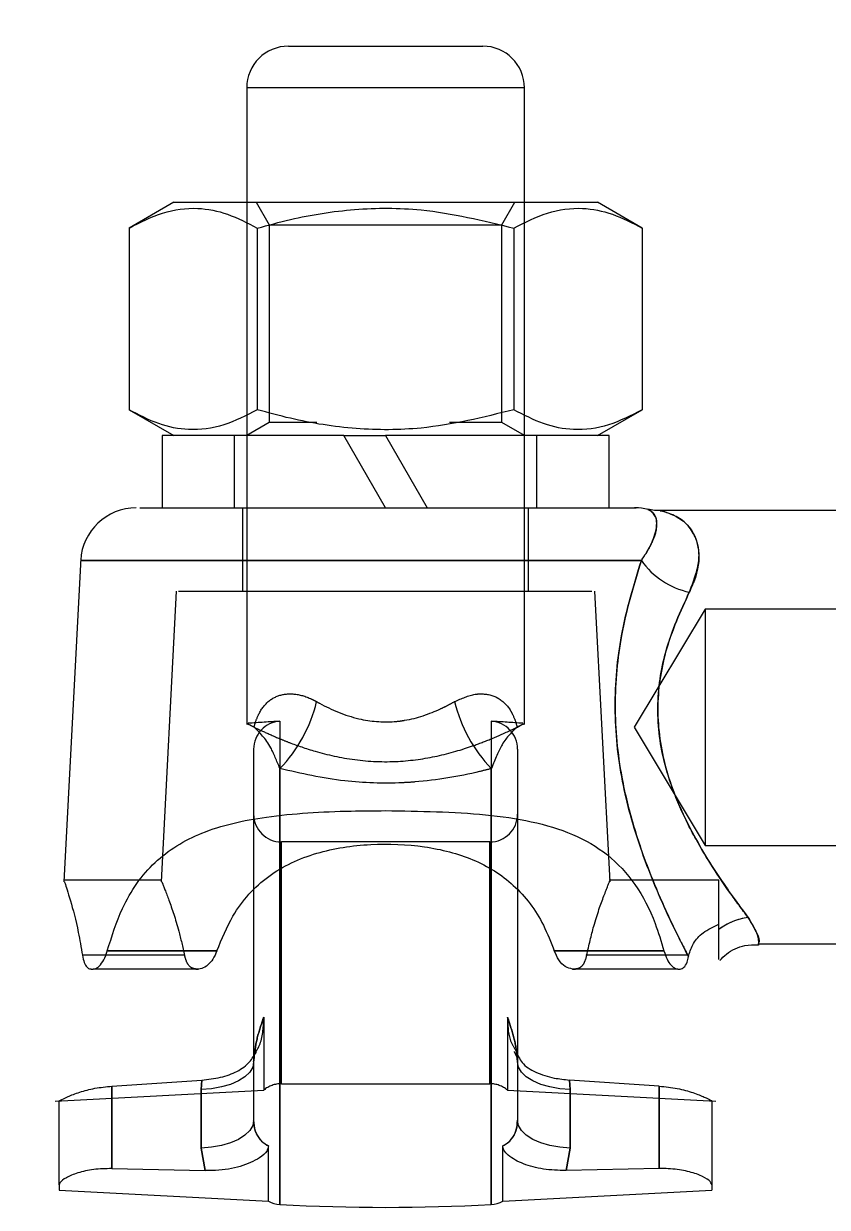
# Model space of a CAD drawing. Header units: millimetres. Extents: x 89051 to 218395, y -330386 to -125649.
# Drawn here: x 100499.5 to 100608, y -135043.9 to -134884.2 of the extents above; entities that cross this region are included whole.
import ezdxf

# ---------------------------------------------------------------- set-up
doc = ezdxf.new("R2010")
doc.units = ezdxf.units.MM
doc.header["$LTSCALE"] = 13
doc.linetypes.add('CENTER', pattern=[50.8, 31.75, -6.35, 6.35, -6.35])
doc.linetypes.add('HIDDEN', pattern=[9.525, 6.35, -3.175])
doc.layers.get('0').update_dxf_attribs({"color": 1, "linetype": 'CENTER'})
doc.layers.add('标注、文本', color=3, linetype='Continuous', lineweight=25)
doc.styles.get("Standard").update_dxf_attribs({"font": 'gbenor.shx', "bigfont": 'gbcbig.shx'})
doc.dimstyles.new('1-15', dxfattribs={"dimscale": 20, "dimtxt": 3.5, "dimasz": 2, "dimexe": 1.5, "dimexo": 0.5, "dimgap": 0.5, "dimtad": 1, "dimtoh": 1, "dimdec": 1, "dimdsep": 46, "dimtxsty": 'Standard', "dimcen": 2.5, "dimclrd": 3, "dimclre": 3, "dimclrt": 3, "dimadec": 0, "dimazin": 2, "dimtfac": 1, "dimtdec": 1, "dimtmove": 0, "dimatfit": 2, "dimfxl": 1, "dimarcsym": 0})

# ---------------------------------------------------------------- blocks, each defined once
blk = doc.blocks.new('*D583')
at = {"layer": 'Defpoints', "color": 0, "transparency": 16777216}
for p in [(100529.63, -134857.85), (100529.63, -134892.82), (100567.13, -134892.82)]:
    blk.add_point(p, dxfattribs=at)
at = {"layer": '标注、文本', "color": 3, "lineweight": -2, "transparency": 16777216}
for p, q in [((100529.63, -134882.82), (100529.63, -134827.85)), ((100567.13, -134882.82), (100567.13, -134827.85)), ((100489.63, -134857.85), (100324.59, -134857.85)), ((100567.13, -134857.85), (100529.63, -134857.85)), ((100607.13, -134857.85), (100647.13, -134857.85))]:
    blk.add_line(p, q, dxfattribs=at)
at = {"layer": '标注、文本', "color": 3, "transparency": 16777216}
for points in [[(100489.63, -134851.19), (100489.63, -134864.52), (100529.63, -134857.85)], [(100607.13, -134851.19), (100607.13, -134864.52), (100567.13, -134857.85)]]:
    blk.add_solid(points, dxfattribs=at)
at = {"layer": '标注、文本', "color": 3, "transparency": 16777216, "insert": (100387.11, -134812.85), "char_height": 70, "attachment_point": 5}
blk.add_mtext('M10', dxfattribs=at)

msp = doc.modelspace()

# ---------------------------------------------------------------- linework, layer by layer
at = {"color": 7, "linetype": 'Continuous', "lineweight": 15}
for p, q in [((100535.26, -134887.2), (100561.51, -134887.2)), ((100529.63, -134892.82), (100529.63, -134908.28)), ((100567.13, -134908.28), (100567.13, -134892.82)), ((100519.79, -134908.28), (100513.74, -134911.77)), ((100519.79, -134908.28), (100576.98, -134908.28)), ((100583.03, -134911.77), (100576.98, -134908.28)), ((100513.74, -134911.77), (100513.74, -134936.28)), ((100531.06, -134911.77), (100531.06, -134936.28)), ((100565.7, -134911.77), (100565.7, -134936.28)), ((100583.03, -134911.77), (100583.03, -134936.28)), ((100513.74, -134936.28), (100519.79, -134939.78)), ((100576.98, -134939.78), (100583.03, -134936.28)), ((100518.2, -134939.78), (100518.2, -134949.53)), ((100542.76, -134939.78), (100518.2, -134939.78)), ((100542.76, -134939.78), (100548.38, -134939.78)), ((100548.38, -134949.53), (100542.76, -134939.78)), ((100548.38, -134939.78), (100554.01, -134949.53)), ((100578.57, -134939.78), (100548.38, -134939.78)), ((100578.57, -134949.53), (100578.57, -134939.78)), ((100621.1, -134949.9), (100585.5, -134949.9)), ((100507.23, -134956.3), (100504.94, -135000.03)), ((100530.57, -135001.51), (100530.57, -135032.19)), ((100566.2, -135001.22), (100566.2, -135032.19)), ((100593.38, -135006.44), (100593.38, -135005.72)), ((100598.71, -135008.4), (100621.1, -135008.4)), ((100510.8, -135009.34), (100525.61, -135009.34)), ((100571.16, -135009.34), (100585.97, -135009.34)), ((100589.28, -135010.11), (100589.32, -135009.93)), ((100508.62, -135011.78), (100508.91, -135011.78)), ((100523.13, -135011.78), (100508.91, -135011.78)), ((100587.86, -135011.78), (100573.64, -135011.78)), ((100587.86, -135011.78), (100588.15, -135011.78)), ((100511.43, -135027.59), (100523.55, -135026.76)), ((100511.43, -135027.59), (100511.43, -135038.72)), ((100523.46, -135028.04), (100523.55, -135026.76)), ((100585.34, -135027.59), (100573.22, -135026.76)), ((100573.22, -135026.76), (100573.3, -135028.04)), ((100585.34, -135038.72), (100585.34, -135027.59)), ((100523.46, -135035.94), (100523.46, -135028.04)), ((100573.3, -135028.04), (100573.3, -135035.94)), ((100504.32, -135040.93), (100504.32, -135029.58)), ((100592.45, -135029.58), (100592.45, -135040.93)), ((100532.57, -135043.12), (100532.57, -135035.66)), ((100564.2, -135043.12), (100564.2, -135035.66)), ((100524.01, -135038.98), (100523.46, -135035.94)), ((100573.3, -135035.94), (100572.76, -135038.98)), ((100511.43, -135038.72), (100524.01, -135038.98)), ((100585.34, -135038.72), (100572.76, -135038.98)), ((100504.32, -135040.93), (100504.32, -135041.64)), ((100504.32, -135041.64), (100532.57, -135043.12)), ((100564.2, -135043.12), (100592.45, -135041.64)), ((100592.45, -135040.93), (100592.45, -135041.64))]:
    msp.add_line(p, q, dxfattribs=at)
at = {"color": 8, "linetype": 'Continuous', "lineweight": 15}
for p, q in [((100567.13, -134892.82), (100529.63, -134892.82)), ((100534.11, -134998.35), (100534.11, -135043.55)), ((100562.66, -134998.4), (100562.66, -135043.55))]:
    msp.add_line(p, q, dxfattribs=at)
at = {"color": 7, "linetype": 'HIDDEN', "lineweight": 0}
for p, q in [((100529.63, -134908.28), (100529.63, -134978.75)), ((100530.92, -134908.28), (100532.68, -134911.32)), ((100564.09, -134911.32), (100565.85, -134908.28)), ((100567.13, -134978.75), (100567.13, -134908.28)), ((100532.68, -134911.32), (100564.09, -134911.32)), ((100532.68, -134911.32), (100532.68, -134938.02)), ((100564.09, -134938.02), (100564.09, -134911.32)), ((100532.68, -134938.02), (100529.63, -134939.78)), ((100539.09, -134938.02), (100532.68, -134938.02)), ((100564.09, -134938.02), (100557.01, -134938.02)), ((100567.13, -134939.78), (100564.09, -134938.02)), ((100527.95, -134939.78), (100527.95, -134949.53)), ((100568.82, -134949.53), (100568.82, -134939.78)), ((100514.7, -134949.53), (100514.7, -134949.53)), ((100529.07, -134949.53), (100529.07, -134960.78)), ((100567.7, -134960.78), (100567.7, -134949.53)), ((100520.12, -134960.78), (100518.06, -135000.02)), ((100578.71, -135000.02), (100576.65, -134960.78)), ((100591.51, -134963.21), (100581.93, -134979.15)), ((100591.51, -134963.21), (100591.51, -134995.09)), ((100647.76, -134963.21), (100591.51, -134963.21)), ((100534.11, -134978.34), (100534.11, -134984.72)), ((100562.66, -134978.34), (100562.66, -134984.72)), ((100581.93, -134979.15), (100591.51, -134995.09)), ((100530.57, -134982.09), (100530.57, -135001.51)), ((100566.2, -134982.09), (100566.2, -135001.22)), ((100534.11, -134984.72), (100534.11, -134998.35)), ((100534.11, -135043.55), (100534.11, -134984.72)), ((100562.66, -134984.72), (100562.66, -134998.4)), ((100562.66, -135043.55), (100562.66, -134984.72)), ((100562.45, -134994.63), (100534.32, -134994.63)), ((100534.32, -135027.26), (100534.32, -134994.63)), ((100562.45, -135027.26), (100562.45, -134994.63)), ((100591.51, -134995.09), (100647.76, -134995.09)), ((100518.18, -134999.78), (100505.04, -134999.78)), ((100593.38, -134999.78), (100578.59, -134999.78)), ((100593.38, -135005.72), (100593.38, -134999.78)), ((100521.25, -135009.93), (100507.46, -135009.93)), ((100525.61, -135009.34), (100510.8, -135009.34)), ((100585.97, -135009.34), (100571.16, -135009.34)), ((100589.32, -135009.93), (100575.52, -135009.93)), ((100508.62, -135011.78), (100508.91, -135011.78)), ((100522.76, -135011.78), (100523.13, -135011.78)), ((100573.64, -135011.78), (100574.01, -135011.78)), ((100587.86, -135011.78), (100588.15, -135011.78)), ((100531.93, -135018.26), (100531.93, -135028.12)), ((100564.84, -135018.26), (100564.84, -135028.12)), ((100511.43, -135038.72), (100511.43, -135027.59)), ((100523.55, -135026.76), (100523.46, -135028.04)), ((100534.32, -135027.26), (100562.45, -135027.26)), ((100573.3, -135028.04), (100573.22, -135026.76)), ((100585.34, -135027.59), (100585.34, -135038.72)), ((100503.79, -135029.6), (100531.93, -135028.12)), ((100523.46, -135028.04), (100523.46, -135035.94)), ((100564.84, -135028.12), (100592.98, -135029.6)), ((100573.3, -135035.94), (100573.3, -135028.04)), ((100523.46, -135035.94), (100524.01, -135038.98)), ((100572.76, -135038.98), (100573.3, -135035.94))]:
    msp.add_line(p, q, dxfattribs=at)
at = {"color": 7, "linetype": 'Continuous', "lineweight": 15, "flags": 128}
for points in [[(100530.57, -135024.3), (100530.44, -135025.01), (100530.04, -135025.69), (100529.39, -135026.32), (100528.51, -135026.88), (100527.44, -135027.35), (100526.21, -135027.7), (100524.87, -135027.94), (100523.46, -135028.04)], [(100573.3, -135028.04), (100571.9, -135027.94), (100570.56, -135027.7), (100569.33, -135027.35), (100568.26, -135026.88), (100567.38, -135026.32), (100566.73, -135025.69), (100566.33, -135025.01), (100566.2, -135024.3)], [(100530.57, -135032.19), (100530.44, -135032.9), (100530.04, -135033.58), (100529.39, -135034.21), (100528.51, -135034.77), (100527.44, -135035.24), (100526.21, -135035.6), (100524.87, -135035.83), (100523.46, -135035.94)], [(100573.3, -135035.94), (100571.9, -135035.83), (100570.56, -135035.6), (100569.33, -135035.24), (100568.26, -135034.77), (100567.38, -135034.21), (100566.73, -135033.58), (100566.33, -135032.9), (100566.2, -135032.19)]]:
    msp.add_lwpolyline(points, dxfattribs=at)
at = {"color": 7, "linetype": 'HIDDEN', "lineweight": 0, "flags": 128}
for points in [[(100530.57, -135024.3), (100530.44, -135025.01), (100530.04, -135025.69), (100529.39, -135026.32), (100528.51, -135026.88), (100527.44, -135027.35), (100526.21, -135027.7), (100524.87, -135027.94), (100523.46, -135028.04)], [(100573.3, -135028.04), (100571.9, -135027.94), (100570.56, -135027.7), (100569.33, -135027.35), (100568.26, -135026.88), (100567.38, -135026.32), (100566.73, -135025.69), (100566.33, -135025.01), (100566.2, -135024.3)], [(100530.57, -135032.19), (100530.44, -135032.9), (100530.04, -135033.58), (100529.39, -135034.21), (100528.51, -135034.77), (100527.44, -135035.24), (100526.21, -135035.6), (100524.87, -135035.83), (100523.46, -135035.94)], [(100573.3, -135035.94), (100571.9, -135035.83), (100570.56, -135035.6), (100569.33, -135035.24), (100568.26, -135034.77), (100567.38, -135034.21), (100566.73, -135033.58), (100566.33, -135032.9), (100566.2, -135032.19)]]:
    msp.add_lwpolyline(points, dxfattribs=at)
at = {"color": 7, "linetype": 'Continuous', "lineweight": 15}
for centre, radius, start, end in [((100535.26, -134892.82), 5.62, 90, 180), ((100561.51, -134892.82), 5.62, 0, 90), ((100514.7, -134957.03), 7.5, 89.9999, 176.7374), ((100582.07, -134957.03), 7.5, 76.5294, 90), ((100591.67, -134950.44), 10.72, 215.276, 257.7202), ((100598.58, -135013.44), 8.72, 98.2545, 126.6116), ((100534.32, -135039.8), 3.75, 242.0656, 266.8056), ((100548.38, -134787.84), 256.11, 266.8056, 273.1944), ((100562.45, -135039.8), 3.75, 273.1944, 297.9344)]:
    msp.add_arc(centre, radius, start, end, dxfattribs=at)
at = {"color": 7, "linetype": 'HIDDEN', "lineweight": 0}
for centre, radius, start, end in [((100591.67, -134950.44), 10.72, 215.276, 257.7202), ((100519.95, -134971.07), 19.67, 316.0482, 346.4252), ((100576.82, -134971.07), 19.67, 193.5748, 223.9518), ((100548.38, -135234.05), 256.11, 93.1944, 94.1516), ((100534.32, -134982.09), 3.75, 93.1944, 180), ((100562.45, -134982.09), 3.75, 0, 86.8056), ((100548.38, -135234.05), 256.11, 85.8525, 86.8056), ((100534.32, -134990.88), 3.75, 180, 270), ((100562.45, -134990.88), 3.75, 270, 0), ((100598.58, -135013.44), 8.72, 98.2545, 126.6116), ((100534.32, -135031.01), 3.75, 90, 129.643), ((100562.45, -135031.01), 3.75, 50.357, 90)]:
    msp.add_arc(centre, radius, start, end, dxfattribs=at)
at = {"color": 7, "linetype": 'Continuous', "lineweight": 15}
for centre, start_param, end_param in [((100511.82, -135029.58), 4.711438, 4.712389), ((100584.95, -135029.58), 1.570796, 1.571747)]:
    msp.add_ellipse(centre, major_axis=(0, -15), ratio=0.5, start_param=start_param, end_param=end_param, dxfattribs=at)
for points, knots in [([(100513.74, -134911.77), (100515.25, -134910.99), (100518.29, -134909.43), (100522.79, -134908.86), (100527.09, -134909.7), (100529.73, -134911.07), (100531.06, -134911.77)], [0, 0, 0, 0, 0.264604, 0.534947, 0.765343, 1, 1, 1, 1]), ([(100531.06, -134911.77), (100532.55, -134911.36), (100536.85, -134910.19), (100544.24, -134909.02), (100554.48, -134909.01), (100561.55, -134910.75), (100565.7, -134911.77)], [0, 0, 0, 0, 0.131291, 0.380797, 0.636406, 1, 1, 1, 1]), ([(100565.7, -134911.77), (100567.21, -134910.99), (100570.25, -134909.43), (100574.75, -134908.86), (100579.05, -134909.7), (100581.69, -134911.07), (100583.03, -134911.77)], [0, 0, 0, 0, 0.264604, 0.534947, 0.765343, 1, 1, 1, 1]), ([(100531.06, -134936.28), (100529.56, -134937.06), (100526.52, -134938.62), (100522.02, -134939.2), (100517.71, -134938.36), (100515.07, -134936.98), (100513.74, -134936.28)], [0, 0, 0, 0, 0.264604, 0.534947, 0.765343, 1, 1, 1, 1]), ([(100565.7, -134936.28), (100561.55, -134937.31), (100554.56, -134939.03), (100544.31, -134939.04), (100536.92, -134937.88), (100532.55, -134936.69), (100531.06, -134936.28)], [0, 0, 0, 0, 0.363593, 0.612792, 0.86871, 1, 1, 1, 1]), ([(100583.03, -134936.28), (100581.52, -134937.06), (100578.48, -134938.62), (100573.98, -134939.2), (100569.68, -134938.36), (100567.04, -134936.98), (100565.7, -134936.28)], [0, 0, 0, 0, 0.264604, 0.534947, 0.765343, 1, 1, 1, 1]), ([(100515.18, -134949.53), (100515.18, -134949.53), (100515.19, -134949.53), (100519.54, -134949.53), (100526.51, -134949.53), (100535.42, -134949.53), (100543.85, -134949.53), (100552.8, -134949.53), (100560.4, -134949.53), (100567.39, -134949.53), (100572.4, -134949.53), (100576.57, -134949.53), (100580.53, -134949.53), (100582.75, -134949.53), (100582.01, -134949.53), (100581.98, -134949.53)], [0, 0, 0, 0, 0.083522, 0.193798, 0.292408, 0.3841, 0.476004, 0.519801, 0.621136, 0.679781, 0.738475, 0.802606, 0.866782, 0.994951, 1, 1, 1, 1]), ([(100585.5, -134949.88), (100585.38, -134949.89), (100584.96, -134949.92), (100584.39, -134949.85), (100583.95, -134949.75), (100583.81, -134949.72)], [0, 0, 0, 0, 0.208467, 0.750038, 1, 1, 1, 1]), ([(100589.28, -135010.11), (100588.37, -135008.32), (100586.25, -135004.16), (100582.81, -134996), (100580.09, -134986.39), (100579.05, -134976.51), (100580.04, -134966), (100581.91, -134959.92), (100582.92, -134956.63)], [0, 0, 0, 0, 0.139514, 0.3243, 0.481762, 0.645733, 0.808421, 1, 1, 1, 1]), ([(100589.39, -134960.92), (100588.2, -134963.49), (100586.04, -134968.15), (100584.73, -134976.71), (100585.95, -134984.77), (100589.07, -134992.41), (100593.39, -134999.52), (100595.99, -135003.01), (100597.33, -135004.81)], [0, 0, 0, 0, 0.182869, 0.330834, 0.479144, 0.627187, 0.808681, 1, 1, 1, 1]), ([(100510.8, -135009.34), (100511.42, -135007.37), (100512.9, -135002.67), (100516.97, -134997), (100523.53, -134992.97), (100532.54, -134990.95), (100541.31, -134990.45), (100546.83, -134990.41), (100548.38, -134990.4)], [0, 0, 0, 0, 0.128291, 0.306114, 0.486238, 0.683626, 0.910693, 1, 1, 1, 1]), ([(100548.38, -134990.4), (100552.98, -134990.47), (100559.88, -134990.57), (100568.16, -134991.77), (100573.75, -134993.43), (100578.5, -134996.17), (100582.22, -135000.19), (100584.61, -135004.76), (100585.6, -135008.08), (100585.97, -135009.34)], [0, 0, 0, 0, 0.261736, 0.392969, 0.524295, 0.655604, 0.786629, 0.918439, 1, 1, 1, 1]), ([(100525.61, -135009.34), (100526.27, -135007.72), (100527.9, -135003.72), (100532.24, -134998.97), (100538.77, -134995.88), (100546.24, -134994.73), (100553.68, -134995.04), (100560.43, -134996.77), (100565.97, -135000.25), (100569.37, -135004.76), (100570.7, -135008.16), (100571.16, -135009.34)], [0, 0, 0, 0, 0.089615, 0.221363, 0.348002, 0.468039, 0.583548, 0.696763, 0.813445, 0.935236, 1, 1, 1, 1]), ([(100505.04, -135000.03), (100505.03, -135000.02), (100505.02, -134999.98), (100505.79, -135002.37), (100506.77, -135005.94), (100507.27, -135008.87), (100507.46, -135009.93)], [0, 0, 0, 0, 0.199016, 0.505149, 0.821936, 1, 1, 1, 1]), ([(100589.32, -135009.93), (100589.49, -135009.37), (100589.86, -135008.2), (100591.27, -135006.72), (100592.64, -135006.08), (100593.38, -135005.72)], [0, 0, 0, 0, 0.292573, 0.614726, 1, 1, 1, 1]), ([(100593.38, -135010.5), (100593.38, -135010.43), (100593.38, -135010.28), (100593.38, -135008.2), (100593.38, -135006.71), (100593.38, -135006.44)], [0, 0, 0, 0, 0.4993083, 0.9062927, 1, 1, 1, 1]), ([(100593.5, -135010.63), (100593.79, -135010.32), (100594.71, -135009.36), (100596.58, -135008.52), (100598.11, -135008.51), (100598.72, -135008.51)], [0, 0, 0, 0, 0.216465, 0.685811, 1, 1, 1, 1]), ([(100507.46, -135009.93), (100507.53, -135010.27), (100507.66, -135010.94), (100508.04, -135011.57), (100508.39, -135011.77), (100508.59, -135011.77), (100508.62, -135011.78)], [0, 0, 0, 0, 0.309294, 0.618055, 0.94119, 1, 1, 1, 1]), ([(100508.91, -135011.78), (100509.13, -135011.73), (100509.56, -135011.62), (100510.21, -135010.85), (100510.61, -135009.99), (100510.77, -135009.44), (100510.8, -135009.34)], [0, 0, 0, 0, 0.311905, 0.623821, 0.931284, 1, 1, 1, 1]), ([(100525.61, -135009.34), (100525.44, -135009.73), (100525.1, -135010.5), (100524.36, -135011.31), (100523.68, -135011.72), (100523.27, -135011.76), (100523.13, -135011.78)], [0, 0, 0, 0, 0.267328, 0.533113, 0.842483, 1, 1, 1, 1]), ([(100573.64, -135011.78), (100573.31, -135011.7), (100572.67, -135011.57), (100571.75, -135010.67), (100571.35, -135009.77), (100571.16, -135009.34)], [0, 0, 0, 0, 0.3698867, 0.7034555, 1, 1, 1, 1]), ([(100585.97, -135009.34), (100586.1, -135009.73), (100586.35, -135010.5), (100586.92, -135011.31), (100587.44, -135011.72), (100587.75, -135011.76), (100587.86, -135011.78)], [0, 0, 0, 0, 0.271472, 0.541974, 0.837873, 1, 1, 1, 1]), ([(100588.15, -135011.78), (100588.33, -135011.73), (100588.69, -135011.64), (100589.08, -135011), (100589.22, -135010.38), (100589.28, -135010.11)], [0, 0, 0, 0, 0.366385, 0.73366, 1, 1, 1, 1]), ([(100523.55, -135026.76), (100524.42, -135026.67), (100526.16, -135026.47), (100528.41, -135025.65), (100530.05, -135024.5), (100530.63, -135023.41), (100530.88, -135022.93)], [0, 0, 0, 0, 0.260672, 0.521157, 0.787349, 1, 1, 1, 1]), ([(100565.97, -135022.8), (100566.21, -135023.36), (100566.73, -135024.61), (100568.6, -135025.77), (100570.88, -135026.52), (100572.52, -135026.69), (100573.22, -135026.76)], [0, 0, 0, 0, 0.231812, 0.512298, 0.79357, 1, 1, 1, 1]), ([(100504.32, -135029.57), (100504.35, -135029.55), (100504.44, -135029.5), (100505.32, -135029.05), (100507, -135028.4), (100509.09, -135027.83), (100510.65, -135027.67), (100511.43, -135027.59)], [0, 0, 0, 0, 0.15553, 0.390958, 0.598532, 0.800532, 1, 1, 1, 1]), ([(100585.34, -135027.59), (100586.16, -135027.67), (100587.81, -135027.85), (100589.96, -135028.46), (100591.5, -135029.08), (100592.33, -135029.5), (100592.41, -135029.55), (100592.45, -135029.57)], [0, 0, 0, 0, 0.212122, 0.424388, 0.632518, 0.834235, 1, 1, 1, 1]), ([(100530.57, -135032.19), (100530.61, -135032.67), (100530.68, -135033.6), (100531.34, -135034.79), (100532.06, -135035.41), (100532.5, -135035.63), (100532.57, -135035.66)], [0, 0, 0, 0, 0.33564, 0.650076, 0.94656, 1, 1, 1, 1]), ([(100564.2, -135035.66), (100564.27, -135035.63), (100564.71, -135035.41), (100565.43, -135034.79), (100566.08, -135033.6), (100566.16, -135032.67), (100566.2, -135032.19)], [0, 0, 0, 0, 0.05344, 0.349924, 0.66436, 1, 1, 1, 1]), ([(100532.57, -135035.66), (100532.51, -135035.9), (100532.36, -135036.52), (100531.07, -135037.54), (100528.85, -135038.52), (100526.16, -135038.98), (100524.49, -135038.98), (100524.01, -135038.98)], [0, 0, 0, 0, 0.0997822, 0.2577358, 0.5631336, 0.8761849, 1, 1, 1, 1]), ([(100572.76, -135038.98), (100571.71, -135038.95), (100569.63, -135038.89), (100566.95, -135038.16), (100565.23, -135037.23), (100564.33, -135036.33), (100564.24, -135035.86), (100564.2, -135035.66)], [0, 0, 0, 0, 0.272264, 0.543354, 0.806307, 0.917665, 1, 1, 1, 1]), ([(100511.43, -135038.72), (100510.59, -135038.73), (100508.91, -135038.77), (100506.74, -135039.27), (100505.16, -135039.94), (100504.41, -135040.53), (100504.35, -135040.82), (100504.32, -135040.93)], [0, 0, 0, 0, 0.219315, 0.438629, 0.657824, 0.877172, 1, 1, 1, 1]), ([(100592.45, -135040.93), (100592.37, -135040.73), (100592.2, -135040.32), (100590.9, -135039.59), (100588.97, -135038.99), (100586.99, -135038.72), (100585.74, -135038.72), (100585.34, -135038.72)], [0, 0, 0, 0, 0.226703, 0.453689, 0.674639, 0.893771, 1, 1, 1, 1])]:
    msp.add_open_spline(points, degree=3, knots=knots, dxfattribs=at)
at = {"color": 8, "linetype": 'Continuous', "lineweight": 15}
for points, knots in [([(100582.92, -134956.63), (100583.21, -134956.21), (100584.19, -134954.76), (100585.05, -134952.42), (100585.05, -134950.38), (100583.77, -134949.72), (100583.8, -134949.74), (100583.81, -134949.74)], [0, 0, 0, 0, 0.089163, 0.303876, 0.580335, 0.922227, 1, 1, 1, 1]), ([(100585.5, -134949.93), (100585.47, -134949.92), (100585.41, -134949.9), (100585.88, -134950.01), (100587.13, -134950.37), (100589.29, -134951.67), (100590.89, -134954.32), (100590.68, -134958.03), (100589.69, -134960.24), (100589.39, -134960.92)], [0, 0, 0, 0, 0.033425, 0.063804, 0.220681, 0.380977, 0.663809, 0.897661, 1, 1, 1, 1]), ([(100582.92, -134956.63), (100581.28, -134956.63), (100578.19, -134956.63), (100572, -134956.63), (100565.42, -134956.63), (100558.35, -134956.63), (100551.56, -134956.63), (100542.72, -134956.63), (100532.26, -134956.63), (100521.37, -134956.63), (100512.83, -134956.63), (100508.61, -134956.63), (100507.18, -134956.63), (100507.33, -134956.63), (100507.37, -134956.63)], [0, 0, 0, 0, 0.08065, 0.152535, 0.227178, 0.290918, 0.356985, 0.413245, 0.530447, 0.64536, 0.766539, 0.899876, 0.972415, 1, 1, 1, 1]), ([(100597.33, -135004.81), (100597.78, -135005.57), (100599.01, -135007.7), (100598.83, -135008.13), (100598.71, -135008.4)], [0, 0, 0, 0, 0.360768, 1, 1, 1, 1])]:
    msp.add_open_spline(points, degree=3, knots=knots, dxfattribs=at)
at = {"color": 7, "linetype": 'HIDDEN', "lineweight": 0}
for points, knots in [([(100583.81, -134949.74), (100583.8, -134949.74), (100583.75, -134949.72), (100584.65, -134950.1), (100585.15, -134951.31), (100584.7, -134953.77), (100583.5, -134955.7), (100582.92, -134956.63)], [0, 0, 0, 0, 0.069941, 0.258386, 0.588374, 0.800094, 1, 1, 1, 1]), ([(100589.39, -134960.92), (100589.95, -134959.44), (100591.07, -134956.49), (100590.16, -134952.55), (100587.92, -134950.57), (100585.52, -134949.92), (100585.51, -134949.92), (100585.5, -134949.93)], [0, 0, 0, 0, 0.2248592, 0.449181, 0.7757164, 0.9433115, 1, 1, 1, 1]), ([(100507.37, -134956.63), (100507.36, -134956.63), (100507.33, -134956.63), (100508.86, -134956.63), (100511.81, -134956.63), (100516.24, -134956.63), (100521.75, -134956.63), (100528.26, -134956.63), (100536.91, -134956.63), (100544.25, -134956.63), (100553.03, -134956.63), (100561.62, -134956.63), (100572.76, -134956.63), (100579.45, -134956.63), (100582.32, -134956.63), (100582.92, -134956.63)], [0, 0, 0, 0, 0.046837, 0.123612, 0.202712, 0.278721, 0.357448, 0.427276, 0.499788, 0.618459, 0.624798, 0.738528, 0.850784, 0.968999, 1, 1, 1, 1]), ([(100582.92, -134956.63), (100581.91, -134959.9), (100580.06, -134965.9), (100579.07, -134976.22), (100579.92, -134985.05), (100581.79, -134992.52), (100584.42, -135000.06), (100587.18, -135006.02), (100588.85, -135009.27), (100589.28, -135010.11)], [0, 0, 0, 0, 0.190655, 0.349569, 0.509461, 0.622936, 0.736509, 0.93138, 1, 1, 1, 1]), ([(100520.44, -134960.78), (100520.59, -134960.78), (100520.83, -134960.78), (100524.05, -134960.78), (100528.23, -134960.78), (100534.81, -134960.78), (100543.6, -134960.78), (100552.41, -134960.78), (100560.12, -134960.78), (100566.9, -134960.78), (100572.51, -134960.78), (100576.21, -134960.78), (100576.21, -134960.78), (100576.21, -134960.78)], [0, 0, 0, 0, 0.116595, 0.187337, 0.26069, 0.358772, 0.457465, 0.541866, 0.619663, 0.702045, 0.797172, 0.909851, 1, 1, 1, 1]), ([(100597.33, -135004.81), (100596.53, -135003.73), (100594.42, -135000.93), (100590.91, -134995.63), (100587.89, -134989.62), (100585.75, -134983.71), (100584.76, -134976.47), (100586.08, -134968.08), (100588.2, -134963.48), (100589.39, -134960.92)], [0, 0, 0, 0, 0.120329, 0.314072, 0.419625, 0.529073, 0.673506, 0.818062, 1, 1, 1, 1]), ([(100530.63, -134979.13), (100530.65, -134979.05), (100530.8, -134978.45), (100531.29, -134977.12), (100532.16, -134975.93), (100533.49, -134974.98), (100534.63, -134974.63), (100536.35, -134974.63), (100537.71, -134974.97), (100538.79, -134975.54), (100539.07, -134975.68)], [0, 0, 0, 0, 0.019768, 0.152009, 0.376167, 0.45631, 0.662525, 0.72607, 0.928813, 1, 1, 1, 1]), ([(100557.7, -134975.68), (100558.64, -134975.26), (100559.74, -134974.76), (100561.64, -134974.57), (100562.71, -134974.76), (100564.18, -134975.54), (100564.97, -134976.35), (100565.69, -134977.7), (100565.96, -134978.45), (100566.12, -134979.05), (100566.14, -134979.13)], [0, 0, 0, 0, 0.23485, 0.273776, 0.503367, 0.54344, 0.787346, 0.847818, 0.98021, 1, 1, 1, 1]), ([(100539.07, -134975.68), (100539.21, -134975.76), (100540.91, -134976.71), (100544.28, -134978.17), (100548.07, -134978.5), (100550.12, -134978.33), (100552.32, -134978.04), (100554.63, -134977.23), (100556.74, -134976.21), (100557.35, -134975.87), (100557.7, -134975.68)], [0, 0, 0, 0, 0.025388, 0.321228, 0.556709, 0.571535, 0.626414, 0.885089, 0.935936, 1, 1, 1, 1]), ([(100530.63, -134979.13), (100530.24, -134978.93), (100529.61, -134978.62), (100529.79, -134978.71), (100529.86, -134978.75)], [0, 0, 0, 0, 0.636417, 1, 1, 1, 1]), ([(100530.1, -134978.86), (100530.59, -134979.11), (100531.45, -134979.55), (100533.31, -134980.35), (100534.11, -134980.7)], [0, 0, 0, 0, 0.569646, 1, 1, 1, 1]), ([(100534.11, -134984.72), (100534.11, -134984.71), (100533.69, -134983.66), (100532.63, -134981.07), (100531.4, -134979.88), (100530.63, -134979.13)], [0, 0, 0, 0, 0.002447, 0.372483, 1, 1, 1, 1]), ([(100562.66, -134980.7), (100563.23, -134980.45), (100565.11, -134979.65), (100566.03, -134979.19), (100566.67, -134978.86)], [0, 0, 0, 0, 0.3036875, 1, 1, 1, 1]), ([(100566.14, -134979.13), (100565.44, -134979.77), (100564.19, -134980.93), (100563.16, -134983.46), (100562.66, -134984.71), (100562.66, -134984.72)], [0, 0, 0, 0, 0.557787, 0.997553, 1, 1, 1, 1]), ([(100566.9, -134978.75), (100566.97, -134978.72), (100567.16, -134978.62), (100566.53, -134978.93), (100566.14, -134979.13)], [0, 0, 0, 0, 0.368745, 1, 1, 1, 1]), ([(100534.11, -134980.7), (100534.54, -134980.87), (100535.93, -134981.43), (100539.14, -134982.54), (100544.13, -134983.68), (100549.98, -134983.93), (100555.53, -134983.11), (100559.76, -134981.85), (100561.84, -134981.02), (100562.66, -134980.7)], [0, 0, 0, 0, 0.059142, 0.19591, 0.373095, 0.550947, 0.716442, 0.889189, 1, 1, 1, 1]), ([(100562.66, -134984.72), (100562.13, -134984.86), (100558.89, -134985.69), (100554.78, -134986.39), (100548.63, -134986.77), (100542.25, -134986.58), (100536.98, -134985.38), (100534.11, -134984.72)], [0, 0, 0, 0, 0.059845, 0.367115, 0.424332, 0.68662, 1, 1, 1, 1]), ([(100518.18, -135000.02), (100518.17, -135000.01), (100518.17, -134999.99), (100519.09, -135002.33), (100520.3, -135005.84), (100520.99, -135008.8), (100521.25, -135009.93)], [0, 0, 0, 0, 0.199474, 0.497182, 0.809084, 1, 1, 1, 1]), ([(100575.52, -135009.93), (100575.84, -135008.57), (100576.62, -135005.27), (100577.93, -135001.67), (100578.73, -134999.69), (100578.62, -134999.96), (100578.59, -135000.02)], [0, 0, 0, 0, 0.232525, 0.561446, 0.891546, 1, 1, 1, 1]), ([(100598.71, -135008.4), (100598.71, -135008.4), (100598.79, -135008.89), (100599.01, -135007.53), (100597.79, -135005.55), (100597.33, -135004.81)], [0, 0, 0, 0, 0.001457, 0.625597, 1, 1, 1, 1]), ([(100522.76, -135011.78), (100522.52, -135011.73), (100522.04, -135011.64), (100521.52, -135010.94), (100521.33, -135010.23), (100521.25, -135009.93)], [0, 0, 0, 0, 0.36243, 0.726288, 1, 1, 1, 1]), ([(100575.52, -135009.93), (100575.43, -135010.27), (100575.25, -135010.94), (100574.77, -135011.56), (100574.33, -135011.76), (100574.06, -135011.77), (100574.01, -135011.78)], [0, 0, 0, 0, 0.302487, 0.604177, 0.927744, 1, 1, 1, 1]), ([(100530.57, -135024.3), (100530.66, -135023.44), (100530.83, -135021.64), (100531.46, -135019.67), (100531.84, -135018.53), (100531.93, -135018.26)], [0, 0, 0, 0, 0.4134228, 0.8636555, 1, 1, 1, 1]), ([(100531.93, -135018.26), (100531.84, -135018.53), (100531.46, -135019.67), (100530.83, -135021.64), (100530.66, -135023.44), (100530.57, -135024.3)], [0, 0, 0, 0, 0.1363445, 0.5865772, 1, 1, 1, 1]), ([(100530.88, -135022.93), (100530.98, -135022.77), (100531.69, -135021.7), (100531.89, -135020), (100531.92, -135018.49), (100531.93, -135018.26)], [0, 0, 0, 0, 0.1294795, 0.8669301, 1, 1, 1, 1]), ([(100564.84, -135018.26), (100564.93, -135018.53), (100565.3, -135019.67), (100565.94, -135021.64), (100566.11, -135023.44), (100566.2, -135024.3)], [0, 0, 0, 0, 0.136344, 0.586577, 1, 1, 1, 1]), ([(100566.2, -135024.3), (100566.11, -135023.44), (100565.94, -135021.64), (100565.3, -135019.67), (100564.93, -135018.53), (100564.84, -135018.26)], [0, 0, 0, 0, 0.413423, 0.863656, 1, 1, 1, 1]), ([(100564.84, -135018.26), (100564.87, -135019.41), (100564.93, -135021.14), (100565.71, -135022.38), (100565.97, -135022.8)], [0, 0, 0, 0, 0.662203, 1, 1, 1, 1]), ([(100530.59, -135024.53), (100530.58, -135024.43), (100530.57, -135024.08), (100530.55, -135023.53), (100530.94, -135023), (100530.95, -135022.98)], [0, 0, 0, 0, 0.274049, 0.970483, 1, 1, 1, 1]), ([(100565.73, -135022.92), (100565.89, -135023.23), (100566.26, -135023.93), (100566.21, -135024.32), (100566.18, -135024.53)], [0, 0, 0, 0, 0.437675, 1, 1, 1, 1]), ([(100532.57, -135035.66), (100532.5, -135035.63), (100532.06, -135035.41), (100531.34, -135034.79), (100530.68, -135033.6), (100530.61, -135032.67), (100530.57, -135032.19)], [0, 0, 0, 0, 0.05344, 0.349924, 0.66436, 1, 1, 1, 1]), ([(100566.2, -135032.19), (100566.16, -135032.67), (100566.08, -135033.6), (100565.43, -135034.79), (100564.71, -135035.41), (100564.27, -135035.63), (100564.2, -135035.66)], [0, 0, 0, 0, 0.33564, 0.650076, 0.94656, 1, 1, 1, 1])]:
    msp.add_open_spline(points, degree=3, knots=knots, dxfattribs=at)

# ---------------------------------------------------------------- dimensions: what is measured, and where the dimension line sits
at = {"layer": '标注、文本'}
dim = msp.add_linear_dim(base=(100529.63, -134857.85), p1=(100567.13, -134892.82), p2=(100529.63, -134892.82), text='M10', dimstyle='1-15', dxfattribs=at)
dim.commit()
dim.dimension.update_dxf_attribs({"geometry": '*D583', "text_midpoint": (100387.11, -134812.85)})

doc.saveas('drawing.dxf')
